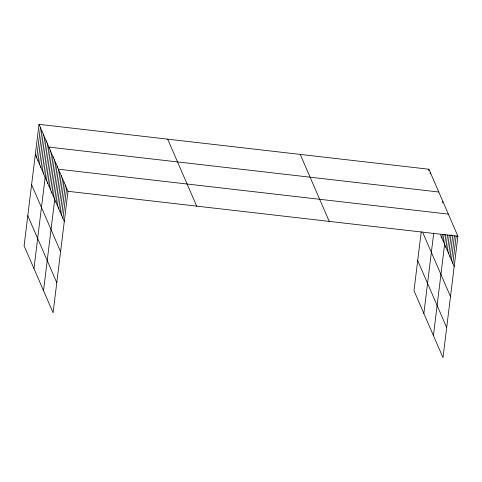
<?xml version="1.0" encoding="UTF-8"?>
<svg xmlns="http://www.w3.org/2000/svg" width="482" height="482" viewBox="0 0 482 482"><rect width="100%" height="100%" fill="white"/><g stroke="black" fill="none" stroke-linecap="round" stroke-linejoin="round"><path stroke-width="0.72" d="M39.012 124.332L24.1 245.79L53.086 312.77L67.998 191.306L39.012 124.332L428.914 169.23L457.9 236.21L442.988 357.668L414.002 290.694L421.232 231.8M36.704 157.837L40.422 127.579M38.114 161.09L41.832 130.833M39.524 164.344L43.235 134.086M40.928 167.597L44.645 137.34M42.338 170.851L46.055 140.593M43.748 174.104L47.459 143.847M33.957 268.564L48.869 147.1L438.771 192.005M46.519 180.515L50.236 150.257M47.887 183.672L51.604 153.415M49.254 186.829L52.966 156.572M50.622 189.986L54.333 159.735M51.99 193.143L55.701 162.892M53.351 196.301L57.069 166.049M43.519 290.67L58.436 169.206L448.332 214.104M56.087 202.615L59.798 172.363M57.454 205.778L61.166 175.52M58.822 208.935L62.533 178.677M60.184 212.092L63.901 181.835M61.551 215.249L65.269 184.992M62.919 218.406L66.636 188.149M428.733 170.706L428.914 169.23M430.143 173.96L430.324 172.484M423.853 313.463L433.734 233.005M442.687 202.952L442.868 201.476M441.886 238.048L442.337 234.354M443.253 241.205L444.067 234.559M433.42 335.568L445.796 234.77M445.989 247.519L447.525 234.975M447.35 250.676L449.254 235.18M448.718 253.833L451.074 234.65M450.086 256.99L452.712 235.59M451.453 260.147L454.442 235.794M452.821 263.305L456.171 236.005M67.998 191.306L457.9 236.21M440.518 234.891L454.183 266.462M422.913 232.836L450.489 296.563M417.695 260.593L446.681 327.573M300.244 154.415L329.23 221.389M167.682 139.147L196.668 206.127M35.3 154.583L64.287 221.563M31.601 184.684L60.587 251.664M27.793 215.695L56.78 282.669"/></g></svg>
